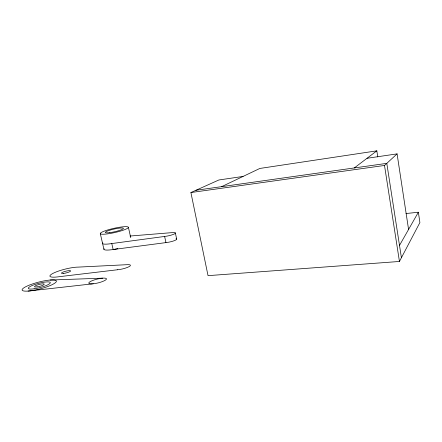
<?xml version="1.0" encoding="UTF-8"?>
<svg xmlns="http://www.w3.org/2000/svg" width="442" height="442" viewBox="0 0 442 442"><rect width="100%" height="100%" fill="white"/><g stroke="black" fill="none" stroke-linecap="round" stroke-linejoin="round"><path stroke-width="0.66" d="M243.078 176.435L218.862 179.982L190.905 192.541L208.027 275.653L399.446 261.465L419.9 222.569L418.364 212.232L406.01 213.541M399.507 245.404L418.364 212.232M190.905 192.541L384.507 165.463L397.082 153.882L408.568 229.464M354.318 167.938L376.827 150.838L377.783 156.943M221.619 186.657L259.835 168.452L376.827 150.838M367.026 158.286L397.082 153.882M195.933 190.281L386.794 163.358L401.413 257.725M102.743 242.89A14.371 2.359 -12.9 0 0 111.782 243.559L164.623 236.448A7.426 1.293 -12.1 0 0 174.513 233.862A7.426 1.293 -12.1 0 0 171.584 232.674L130.053 236.028M176.049 238.708A7.415 1.359 -12.2 0 1 174.369 240.652A7.415 1.359 -12.2 0 1 165.949 242.608L113.146 249.526L111.782 243.559M28.095 291.085L92.505 283.852M50.101 280.04L102.643 278.162M100.279 233.531L103.942 249.371M128.401 227.315A14.409 2.149 -12.7 0 1 107.428 233.884A14.409 2.149 -12.7 0 1 107.191 230.122A14.409 2.149 -12.7 0 1 128.401 227.315L130.721 237.647M164.623 236.448L165.949 242.608M175.352 232.901L176.645 238.995M384.507 165.463L399.446 261.465M117.843 248.631A14.354 2.486 -12.9 0 1 104.108 248.708M117.622 269.747L59.333 276.675A16.52 3.127 -14.1 0 1 53.206 273.261A16.52 3.127 -14.1 0 1 78.3 267.106L126.594 264.708A8.514 1.746 -13.3 0 1 129.13 266.625A8.514 1.746 -13.3 0 1 117.622 269.747M31.316 290.726A17.708 3.475 -14.7 0 0 56.388 281.084A17.708 3.475 -14.7 0 0 30.05 284.836A17.708 3.475 -14.7 0 0 31.316 290.726M34.122 288.819A11.382 2.232 -14.7 0 0 50.327 282.631A11.382 2.232 -14.7 0 0 33.481 284.991A11.382 2.232 -14.7 0 0 34.122 288.819M37.001 286.93A5.055 0.995 -14.7 0 0 44.244 284.184A5.055 0.995 -14.7 0 0 36.791 285.212A5.055 0.995 -14.7 0 0 37.001 286.93M93.555 283.753A9.116 1.961 -13.9 0 0 106.472 278.825A9.116 1.961 -13.9 0 0 92.831 280.432A9.116 1.961 -13.9 0 0 93.555 283.753M109.859 232.625A9.26 1.381 -12.7 0 0 123.401 228.409A9.26 1.381 -12.7 0 0 109.826 230.183A9.26 1.381 -12.7 0 0 109.859 232.625M63.714 273.405A4.718 0.895 -14.1 0 0 70.615 270.952A4.718 0.895 -14.1 0 0 63.77 271.797A4.718 0.895 -14.1 0 0 63.714 273.405"/></g></svg>
